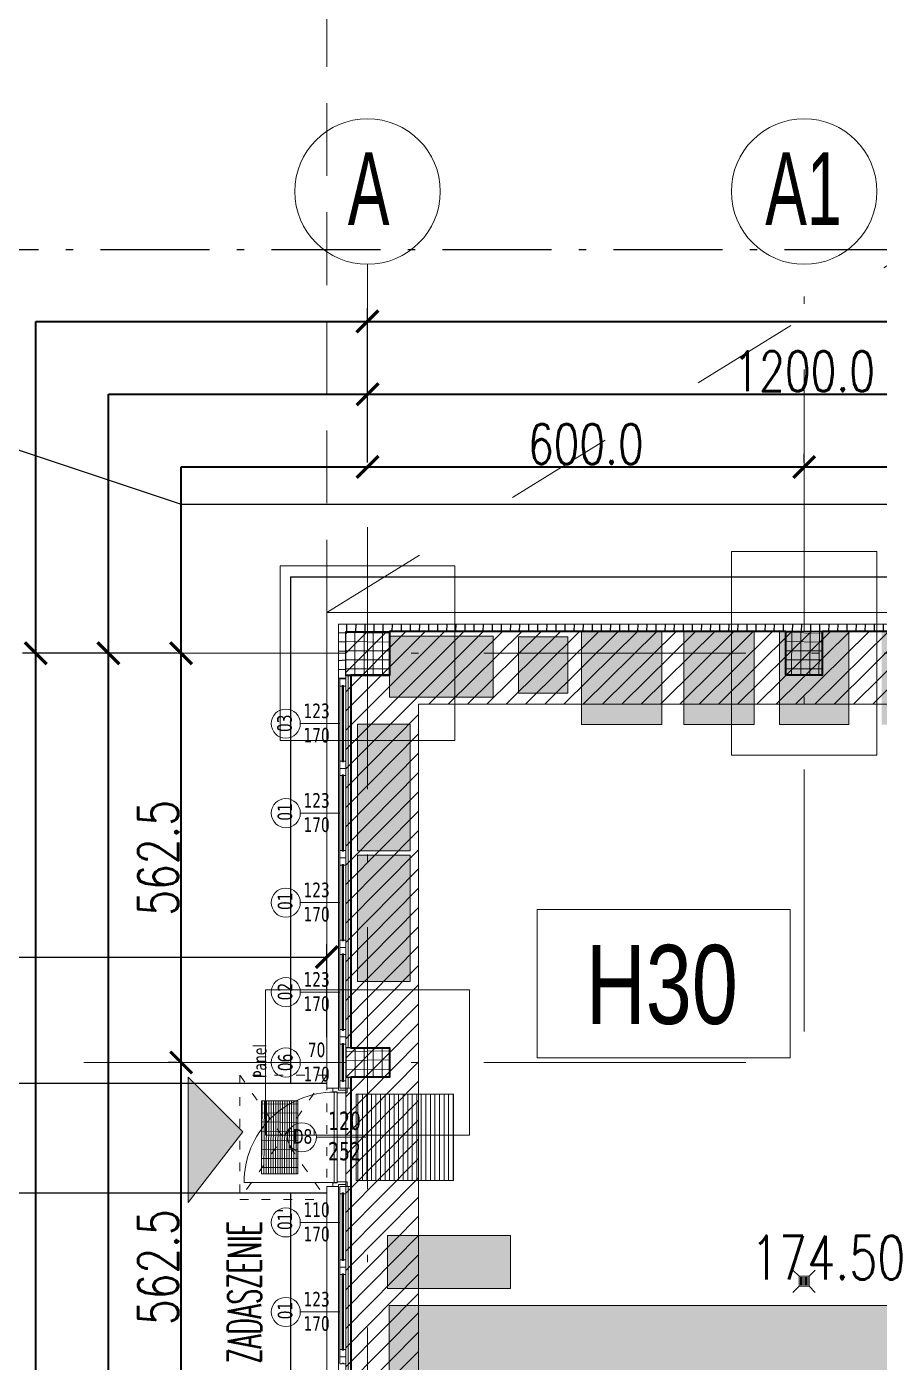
# Model space of a CAD drawing. Extents: x 6529560 to 6558080, y 5579316 to 5588131.
# Drawn here: x 6543512.6 to 6543524.32, y 5579598.48 to 5579616.83 of the extents above; entities that cross this region are included whole.
import ezdxf

# ---------------------------------------------------------------- set-up
doc = ezdxf.new("R2010")
doc.units = 0
doc.header["$MEASUREMENT"] = 0
doc.header["$PDSIZE"] = -5
for name, pattern in [('0.5_0.5', [1, 0.5, -0.5]), ('1.0_0.5', [1.5, 1, -0.5]), ('ACAD_ISO03W100', [30, 12, -18]), ('ACAD_ISO10W100', [18, 12, -3, 0, -3]), ('DCD Osie', [9, 6, -1.5, 0, -1.5]), ('GR_SOLID', [0])]:
    doc.linetypes.add(name, pattern=pattern)
doc.layers.get('0').update_dxf_attribs({"color": 2, "linetype": 'CONTINUOUS', "lineweight": 5})
doc.layers.get('Defpoints').update_dxf_attribs({"linetype": 'CONTINUOUS'})
for name, color, linetype, lineweight in [('arch_droga', 1, 'CONTINUOUS', 25), ('arch_drzwi i okna', 4, 'CONTINUOUS', 15), ('arch_drzwi i okna_znaczniki', 130, 'CONTINUOUS', 9), ('arch_fundamenty na rzucie', 3, 'CONTINUOUS', 15), ('arch_linie widokowe', 4, 'CONTINUOUS', 13), ('arch_opisy', 20, 'CONTINUOUS', 13), ('arch_osie', 181, 'CONTINUOUS', 5), ('arch_powierzchnia', 6, 'CONTINUOUS', 35), ('arch_sciany dzialowe cienkie na hali', 52, 'CONTINUOUS', 15), ('arch_sciany zewnetrzne wypelnienie', 94, 'CONTINUOUS', 25), ('arch_sciany zewnętrzne', 94, 'CONTINUOUS', 18), ('arch_slupy wypelnienie', 9, 'CONTINUOUS', 13), ('arch_słupy', 8, 'CONTINUOUS', 25), ('arch_urządzenia sanitarne', 4, 'GR_SOLID', 13), ('arch_wymiary', 2, 'CONTINUOUS', 13), ('arch_wzmocnienie plyty betonowej', 6, 'CONTINUOUS', 15), ('arch_zadaszenie', 76, 'CONTINUOUS', 15), ('AUSSENMASSE_N3', 7, 'GR_SOLID', 18)]:
    doc.layers.add(name, color=color, linetype=linetype, lineweight=lineweight)
doc.layers.add('arch_osie opisy', color=1, linetype='CONTINUOUS')
doc.layers.add('R_wymiary', color=7, linetype='CONTINUOUS')
doc.styles.add('GR_STANDARD', font='simplex.shx')
doc.styles.get("Standard").update_dxf_attribs({"font": 'arial.ttf', "width": 0.75})
doc.styles.add('styl1', font='romans.shx', dxfattribs={"width": 0.75})
doc.styles.add('TABELKA', font='tahoma.ttf', dxfattribs={"width": 0.8})
doc.dimstyles.new('wymiary hala', dxfattribs={"dimtxt": 0.55, "dimasz": 0.3, "dimexe": 0.18, "dimexo": 0.0625, "dimgap": 0.04, "dimtad": 1, "dimtoh": 1, "dimdec": 1, "dimlfac": 100, "dimzin": 0, "dimdsep": 46, "dimtxsty": 'styl1', "dimblk": 'ARCHTICK', "dimcen": 0.09, "dimadec": 0, "dimazin": 0, "dimtfac": 1, "dimtdec": 1, "dimtofl": 0, "dimtmove": 0, "dimatfit": 3, "dimldrblk": 'ARCHTICK', "dimfxl": 1, "dimtolj": 1, "dimtzin": 0, "dimarcsym": 0})
pattern_1 = [(270, (-171.38733, 0), (0.125, 0), []), (0, (-171.38733, 0), (0, 0.125), [])]

# ---------------------------------------------------------------- blocks, each defined once
blk = doc.blocks.new('ZT_z_opisami')
at = {"layer": 'arch_droga', "color": 7}
for q in [(6540826.034, 5579536.322, 21.185), (6540859.034, 5579532.822)]:
    blk.add_line((6540836.534, 5579532.822), q, dxfattribs=at)
at = {"layer": 'arch_droga', "color": 7, "linetype": 'DCD Osie', "ltscale": 0.25}
blk.add_line((6540826.034, 5579536.322, 21.185), (6540869.534, 5579536.322, 21.185), dxfattribs=at)
at = {"layer": 'arch_droga', "color": 7, "linetype": 'Continuous'}
for p, q in [((6540838.045, 5579531.822), (6540869.23, 5579531.822)), ((6540838.045, 5579531.822), (6540838.045, 5579524.859)), ((6540838.545, 5579524.859, 0), (6540825.945, 5579524.859, 0)), ((6540823.445, 5579523.359, 0), (6540838.545, 5579523.359, 0)), ((6540838.045, 5579523.359), (6540838.045, 5579508.884))]:
    blk.add_line(p, q, dxfattribs=at)
at = {"layer": 'R_wymiary', "color": 7}
for p, q in [((6540838.805, 5579531.062, 0), (6540839.405, 5579531.062, 0)), ((6540838.805, 5579530.462, 0), (6540838.805, 5579531.062, 0)), ((6540838.805, 5579531.062, 0), (6540839.405, 5579531.062, 0)), ((6540838.805, 5579530.462, 0), (6540838.805, 5579531.062, 0)), ((6540839.405, 5579531.062, 0), (6540839.405, 5579530.462, 0)), ((6540839.405, 5579531.062, 0), (6540839.405, 5579530.462, 0)), ((6540839.405, 5579530.462, 0), (6540838.805, 5579530.462, 0)), ((6540839.405, 5579530.462, 0), (6540838.805, 5579530.462, 0))]:
    blk.add_line(p, q, dxfattribs=at)
blk = doc.blocks.new('_ArchTick')
at = {"color": 0, "linetype": 'ByBlock', "const_width": 0.15}
blk.add_lwpolyline([(-0.5, -0.5), (0.5, 0.5)], dxfattribs=at)
blk = doc.blocks.new('*D41')
at = {"layer": 'arch_wymiary', "color": 0, "lineweight": -2, "transparency": 16777216}
for p, q in [((6543514.66, 5579608.22), (6543512.542, 5579608.22)), ((6543512.722, 5579608.22), (6543512.722, 5579506.97)), ((6543514.66, 5579506.97), (6543512.542, 5579506.97))]:
    blk.add_line(p, q, dxfattribs=at)
at = {"layer": 'Defpoints', "color": 0, "transparency": 16777216}
for p in [(6543514.722, 5579608.22), (6543512.722, 5579506.97), (6543514.722, 5579506.97)]:
    blk.add_point(p, dxfattribs=at)
at = {"layer": 'arch_wymiary', "color": 0, "lineweight": -2, "transparency": 16777216, "xscale": 0.3, "yscale": 0.3, "zscale": 0.3}
for p, rotation in [((6543512.722, 5579608.22), 90), ((6543512.722, 5579506.97), 270)]:
    blk.add_blockref('_ArchTick', p, dxfattribs=dict(at, rotation=rotation))
at = {"layer": 'arch_wymiary', "color": 0, "transparency": 16777216, "insert": (6543512.407, 5579557.595), "char_height": 0.55, "attachment_point": 5, "rotation": 90, "style": 'styl1'}
blk.add_mtext('\\A1;10125.0', dxfattribs=at)
blk = doc.blocks.new('*D42')
at = {"layer": 'arch_wymiary', "color": 0, "lineweight": -2, "transparency": 16777216}
for p, q in [((6543514.597, 5579608.22), (6543513.542, 5579608.22)), ((6543513.722, 5579608.22), (6543513.722, 5579585.72)), ((6543514.597, 5579585.72), (6543513.542, 5579585.72))]:
    blk.add_line(p, q, dxfattribs=at)
at = {"layer": 'Defpoints', "color": 0, "transparency": 16777216}
for p in [(6543514.66, 5579608.22), (6543513.722, 5579585.72), (6543514.66, 5579585.72)]:
    blk.add_point(p, dxfattribs=at)
at = {"layer": 'arch_wymiary', "color": 0, "lineweight": -2, "transparency": 16777216, "xscale": 0.3, "yscale": 0.3, "zscale": 0.3}
for p, rotation in [((6543513.722, 5579608.22), 90), ((6543513.722, 5579585.72), 270)]:
    blk.add_blockref('_ArchTick', p, dxfattribs=dict(at, rotation=rotation))
at = {"layer": 'arch_wymiary', "color": 0, "transparency": 16777216, "insert": (6543513.407, 5579596.97), "char_height": 0.55, "attachment_point": 5, "rotation": 90, "style": 'styl1'}
blk.add_mtext('\\A1;2250.0', dxfattribs=at)
blk = doc.blocks.new('*D47')
at = {"layer": 'arch_wymiary', "color": 0, "lineweight": -2, "transparency": 16777216}
for p, q in [((6543514.66, 5579608.22), (6543514.542, 5579608.22)), ((6543514.722, 5579608.22), (6543514.722, 5579602.595)), ((6543514.66, 5579602.595), (6543514.542, 5579602.595))]:
    blk.add_line(p, q, dxfattribs=at)
at = {"layer": 'Defpoints', "color": 0, "transparency": 16777216}
for p in [(6543514.722, 5579608.22), (6543514.722, 5579602.595), (6543514.722, 5579602.595)]:
    blk.add_point(p, dxfattribs=at)
at = {"layer": 'arch_wymiary', "color": 0, "lineweight": -2, "transparency": 16777216, "xscale": 0.3, "yscale": 0.3, "zscale": 0.3}
for p, rotation in [((6543514.722, 5579608.22), 90), ((6543514.722, 5579602.595), 270)]:
    blk.add_blockref('_ArchTick', p, dxfattribs=dict(at, rotation=rotation))
at = {"layer": 'arch_wymiary', "color": 0, "transparency": 16777216, "insert": (6543514.407, 5579605.408), "char_height": 0.55, "attachment_point": 5, "rotation": 90, "style": 'styl1'}
blk.add_mtext('\\A1;562.5', dxfattribs=at)
blk = doc.blocks.new('*D48')
at = {"layer": 'arch_wymiary', "color": 0, "lineweight": -2, "transparency": 16777216}
for p, q in [((6543514.66, 5579602.595), (6543514.542, 5579602.595)), ((6543514.722, 5579602.595), (6543514.722, 5579596.97)), ((6543514.66, 5579596.97), (6543514.542, 5579596.97))]:
    blk.add_line(p, q, dxfattribs=at)
at = {"layer": 'Defpoints', "color": 0, "transparency": 16777216}
for p in [(6543514.722, 5579602.595), (6543514.722, 5579596.97), (6543514.722, 5579596.97)]:
    blk.add_point(p, dxfattribs=at)
at = {"layer": 'arch_wymiary', "color": 0, "lineweight": -2, "transparency": 16777216, "xscale": 0.3, "yscale": 0.3, "zscale": 0.3}
for p, rotation in [((6543514.722, 5579602.595), 90), ((6543514.722, 5579596.97), 270)]:
    blk.add_blockref('_ArchTick', p, dxfattribs=dict(at, rotation=rotation))
at = {"layer": 'arch_wymiary', "color": 0, "transparency": 16777216, "insert": (6543514.407, 5579599.783), "char_height": 0.55, "attachment_point": 5, "rotation": 90, "style": 'styl1'}
blk.add_mtext('\\A1;562.5', dxfattribs=at)
blk = doc.blocks.new('*D65')
at = {"layer": 'arch_wymiary', "color": 0, "lineweight": -2, "transparency": 16777216}
for p, q in [((6543517.282, 5579610.843), (6543517.282, 5579612.96)), ((6543625.282, 5579610.843), (6543625.282, 5579612.96)), ((6543517.282, 5579612.78), (6543625.282, 5579612.78))]:
    blk.add_line(p, q, dxfattribs=at)
at = {"layer": 'Defpoints', "color": 0, "transparency": 16777216}
for p in [(6543625.282, 5579612.78), (6543517.282, 5579610.78), (6543625.282, 5579610.78)]:
    blk.add_point(p, dxfattribs=at)
at = {"layer": 'arch_wymiary', "color": 0, "lineweight": -2, "transparency": 16777216, "xscale": 0.3, "yscale": 0.3, "zscale": 0.3, "rotation": 180}
blk.add_blockref('_ArchTick', (6543517.282, 5579612.78), dxfattribs=at)
at = {"layer": 'arch_wymiary', "color": 0, "lineweight": -2, "transparency": 16777216, "xscale": 0.3, "yscale": 0.3, "zscale": 0.3}
blk.add_blockref('_ArchTick', (6543625.282, 5579612.78), dxfattribs=at)
at = {"layer": 'arch_wymiary', "color": 0, "transparency": 16777216, "insert": (6543571.282, 5579613.095), "char_height": 0.55, "attachment_point": 5, "style": 'styl1'}
blk.add_mtext('\\A1;10800.0', dxfattribs=at)
blk = doc.blocks.new('*D74')
at = {"layer": 'arch_wymiary', "color": 0, "lineweight": -2, "transparency": 16777216}
for p, q in [((6543517.282, 5579610.843), (6543517.282, 5579611.96)), ((6543529.282, 5579610.843), (6543529.282, 5579611.96)), ((6543529.282, 5579611.78), (6543517.282, 5579611.78))]:
    blk.add_line(p, q, dxfattribs=at)
at = {"layer": 'Defpoints', "color": 0, "transparency": 16777216}
for p in [(6543517.282, 5579611.78), (6543517.282, 5579610.78), (6543529.282, 5579610.78)]:
    blk.add_point(p, dxfattribs=at)
at = {"layer": 'arch_wymiary', "color": 0, "lineweight": -2, "transparency": 16777216, "xscale": 0.3, "yscale": 0.3, "zscale": 0.3, "rotation": 180}
blk.add_blockref('_ArchTick', (6543517.282, 5579611.78), dxfattribs=at)
at = {"layer": 'arch_wymiary', "color": 0, "lineweight": -2, "transparency": 16777216, "xscale": 0.3, "yscale": 0.3, "zscale": 0.3}
blk.add_blockref('_ArchTick', (6543529.282, 5579611.78), dxfattribs=at)
at = {"layer": 'arch_wymiary', "color": 0, "transparency": 16777216, "insert": (6543523.282, 5579612.095), "char_height": 0.55, "attachment_point": 5, "style": 'styl1'}
blk.add_mtext('\\A1;1200.0', dxfattribs=at)
blk = doc.blocks.new('*D75')
at = {"layer": 'arch_wymiary', "color": 0, "lineweight": -2, "transparency": 16777216}
for p, q in [((6543517.282, 5579610.843), (6543517.282, 5579610.96)), ((6543517.282, 5579610.78), (6543523.282, 5579610.78)), ((6543523.282, 5579610.843), (6543523.282, 5579610.96))]:
    blk.add_line(p, q, dxfattribs=at)
at = {"layer": 'Defpoints', "color": 0, "transparency": 16777216}
for p in [(6543517.282, 5579610.78), (6543523.282, 5579610.78), (6543523.282, 5579610.78)]:
    blk.add_point(p, dxfattribs=at)
at = {"layer": 'arch_wymiary', "color": 0, "lineweight": -2, "transparency": 16777216, "xscale": 0.3, "yscale": 0.3, "zscale": 0.3, "rotation": 180}
blk.add_blockref('_ArchTick', (6543517.282, 5579610.78), dxfattribs=at)
at = {"layer": 'arch_wymiary', "color": 0, "lineweight": -2, "transparency": 16777216, "xscale": 0.3, "yscale": 0.3, "zscale": 0.3}
blk.add_blockref('_ArchTick', (6543523.282, 5579610.78), dxfattribs=at)
at = {"layer": 'arch_wymiary', "color": 0, "transparency": 16777216, "insert": (6543520.282, 5579611.095), "char_height": 0.55, "attachment_point": 5, "style": 'styl1'}
blk.add_mtext('\\A1;600.0', dxfattribs=at)
blk = doc.blocks.new('*D76')
at = {"layer": 'arch_wymiary', "color": 0, "lineweight": -2, "transparency": 16777216}
for p, q in [((6543523.282, 5579610.843), (6543523.282, 5579610.96)), ((6543523.282, 5579610.78), (6543529.282, 5579610.78)), ((6543529.282, 5579610.727), (6543529.282, 5579610.6))]:
    blk.add_line(p, q, dxfattribs=at)
at = {"layer": 'Defpoints', "color": 0, "transparency": 16777216}
for p in [(6543523.282, 5579610.78), (6543529.282, 5579610.79), (6543529.282, 5579610.78)]:
    blk.add_point(p, dxfattribs=at)
at = {"layer": 'arch_wymiary', "color": 0, "lineweight": -2, "transparency": 16777216, "xscale": 0.3, "yscale": 0.3, "zscale": 0.3, "rotation": 180}
blk.add_blockref('_ArchTick', (6543523.282, 5579610.78), dxfattribs=at)
at = {"layer": 'arch_wymiary', "color": 0, "lineweight": -2, "transparency": 16777216, "xscale": 0.3, "yscale": 0.3, "zscale": 0.3}
blk.add_blockref('_ArchTick', (6543529.282, 5579610.78), dxfattribs=at)
at = {"layer": 'arch_wymiary', "color": 0, "transparency": 16777216, "insert": (6543526.282, 5579611.095), "char_height": 0.55, "attachment_point": 5, "style": 'styl1'}
blk.add_mtext('\\A1;600.0', dxfattribs=at)
blk = doc.blocks.new('*D249')
at = {"layer": 'arch_wymiary', "color": 0, "lineweight": -2, "transparency": 16777216}
for p, q in [((6543501.622, 5579602.943), (6543501.622, 5579604.223)), ((6543516.722, 5579602.943), (6543516.722, 5579604.223)), ((6543501.622, 5579604.043), (6543516.722, 5579604.043))]:
    blk.add_line(p, q, dxfattribs=at)
at = {"layer": 'Defpoints', "color": 0, "transparency": 16777216}
for p in [(6543516.722, 5579604.043), (6543501.622, 5579602.88), (6543516.722, 5579602.88)]:
    blk.add_point(p, dxfattribs=at)
at = {"layer": 'arch_wymiary', "color": 0, "lineweight": -2, "transparency": 16777216, "xscale": 0.3, "yscale": 0.3, "zscale": 0.3, "rotation": 180}
blk.add_blockref('_ArchTick', (6543501.622, 5579604.043), dxfattribs=at)
at = {"layer": 'arch_wymiary', "color": 0, "lineweight": -2, "transparency": 16777216, "xscale": 0.3, "yscale": 0.3, "zscale": 0.3}
blk.add_blockref('_ArchTick', (6543516.722, 5579604.043), dxfattribs=at)
at = {"layer": 'arch_wymiary', "color": 0, "transparency": 16777216, "insert": (6543509.172, 5579604.358), "char_height": 0.55, "attachment_point": 5, "style": 'styl1'}
blk.add_mtext('\\A1;1510.0', dxfattribs=at)
blk = doc.blocks.new('A$C386C7B5C')
at = {"layer": 'arch_urządzenia sanitarne'}
for p, q in [((0.083, 0.223), (0, 0.306)), ((0.099, 0.205), (0.207, 0.205)), ((0.099, 0.187), (0.207, 0.187)), ((0.223, 0.223), (0.306, 0.306)), ((0.083, 0.083), (0, 0)), ((0.099, 0.17), (0.207, 0.17)), ((0.099, 0.153), (0.207, 0.153)), ((0.099, 0.136), (0.207, 0.136)), ((0.099, 0.119), (0.207, 0.119)), ((0.099, 0.101), (0.207, 0.101)), ((0.223, 0.083), (0.306, 0))]:
    blk.add_line(p, q, dxfattribs=at)
blk.add_lwpolyline([(0.083, 0.223), (0.223, 0.223), (0.223, 0.083), (0.083, 0.083), (0.083, 0.223)], dxfattribs=at)

msp = doc.modelspace()

# ---------------------------------------------------------------- hatches: boundary and pattern name
h = msp.add_hatch()
h.set_pattern_fill('ANSI31', color=256, scale=0.5, angle=405)
h.set_pattern_definition([(90, (-259.03895, -4.69998), (-0.0625, 0), [])])
h.paths.add_polyline_path([(6543517.1257, 5579602.1627), (6543517.1257, 5579600.9727), (6543518.4657, 5579600.9727), (6543518.4657, 5579602.1627)])
h = msp.add_hatch()
h.set_pattern_fill('GRATE', color=256, angle=270)
h.set_pattern_definition([(270, (963912.674598, 12123378.402362), (0.03125, 0), []), (360, (963912.6746, 12123378.40236), (0, 0.125), [])])
h.paths.add_polyline_path([(6543516.3257, 5579602.0677), (6543515.8257, 5579602.0677), (6543515.8257, 5579601.0677), (6543516.3257, 5579601.0677)])
at = {"layer": 'arch_linie widokowe'}
h = msp.add_hatch(dxfattribs=at)
h.set_pattern_fill('DOTS', color=256, scale=3)
h.paths.add_polyline_path([(6543517.5799, 5579599.2575), (6543517.5799, 5579594.2575), (6543526.5799, 5579594.2575), (6543526.5799, 5579599.2575)])
h.paths.add_polyline_path([(6543517.558, 5579599.4895), (6543519.2484, 5579599.4895), (6543519.2484, 5579600.2175), (6543517.558, 5579600.2175)])
h.paths.add_polyline_path([(6543528.6928, 5579594.3082), (6543529.1563, 5579594.3082), (6543529.1563, 5579596.2899), (6543528.6928, 5579596.2899)])
h.paths.add_polyline_path([(6543528.6928, 5579596.3627), (6543529.1563, 5579596.3627), (6543529.1563, 5579598.3444), (6543528.6928, 5579598.3444)])
h.paths.add_polyline_path([(6543525.9382, 5579603.5385), (6543529.3872, 5579603.5385), (6543529.3872, 5579608.5202), (6543525.9382, 5579608.5202)])
h.paths.add_polyline_path([(6543524.8585, 5579603.94), (6543525.7846, 5579603.94), (6543525.7846, 5579604.6302), (6543524.8585, 5579604.6302)])
h.paths.add_polyline_path([(6543525.0118, 5579604.7178), (6543525.7846, 5579604.7178), (6543525.7846, 5579605.3093), (6543525.0118, 5579605.3093)])
h.paths.add_polyline_path([(6543525.3158, 5579608.5202), (6543524.3476, 5579608.5202), (6543524.3476, 5579607.239), (6543525.3158, 5579607.239)])
h.paths.add_polyline_path([(6543522.9457, 5579608.5202), (6543523.8984, 5579608.5202), (6543523.8984, 5579607.239), (6543522.9457, 5579607.239)])
h.paths.add_polyline_path([(6543521.631, 5579608.5202), (6543522.5933, 5579608.5202), (6543522.5933, 5579607.239), (6543521.631, 5579607.239)])
h.paths.add_polyline_path([(6543520.2206, 5579607.239), (6543521.3251, 5579607.239), (6543521.3251, 5579608.5202), (6543520.2206, 5579608.5202)])
h.paths.add_polyline_path([(6543519.3549, 5579608.4446), (6543520.0365, 5579608.4446), (6543520.0365, 5579607.6696), (6543519.3549, 5579607.6696)])
h.paths.add_polyline_path([(6543517.5823, 5579607.6146), (6543519.0103, 5579607.6146), (6543519.0103, 5579608.453), (6543517.5823, 5579608.453)])
h.paths.add_polyline_path([(6543517.1428, 5579605.5052), (6543517.8663, 5579605.5052), (6543517.8663, 5579607.2444), (6543517.1428, 5579607.2444)])
h.paths.add_polyline_path([(6543517.1428, 5579603.7067), (6543517.8663, 5579603.7067), (6543517.8663, 5579605.4459), (6543517.1428, 5579605.4459)])
at = {"layer": 'arch_sciany zewnetrzne wypelnienie'}
h = msp.add_hatch(dxfattribs=at)
h.set_pattern_fill('ANSI37', color=256, angle=45)
h.set_pattern_definition([(90, (0, 0), (-0.125, 0), []), (180, (0, 0), (0, -0.125), [])])
h.paths.add_polyline_path([(6543516.8822, 5579607.8774), (6543516.9822, 5579607.8774), (6543516.9822, 5579608.5202), (6543547.5572, 5579608.5202), (6543547.5572, 5579608.6202), (6543516.8822, 5579608.6202)])
h.paths.add_polyline_path([(6543625.5822, 5579601.2597), (6543625.6822, 5579601.2597), (6543625.6822, 5579608.6202), (6543548.5572, 5579608.6202), (6543548.5572, 5579608.5202), (6543625.5822, 5579608.5202)])
h.paths.add_polyline_path([(6543625.5822, 5579595.6347), (6543625.6823, 5579595.6363), (6543625.6823, 5579598.3013), (6543625.5822, 5579598.2997)])
h.paths.add_polyline_path([(6543625.5822, 5579590.9699), (6543625.6822, 5579590.9699), (6543625.6822, 5579592.6747), (6543625.5822, 5579592.6747)])
h.paths.add_polyline_path([(6543625.5822, 5579587.0627), (6543625.6822, 5579587.0627), (6543625.6822, 5579587.5099), (6543625.5822, 5579587.5099)])
h.paths.add_polyline_path([(6543625.5823, 5579579.8277), (6543625.6822, 5579579.8277), (6543625.6822, 5579586.0627), (6543625.5823, 5579586.0627)])
h.paths.add_polyline_path([(6543625.5822, 5579578.3055), (6543625.6822, 5579578.3055), (6543625.6822, 5579578.8277), (6543625.5822, 5579578.8277)])
h.paths.add_polyline_path([(6543625.5822, 5579573.3034), (6543625.6822, 5579573.3034), (6543625.6822, 5579574.8455), (6543625.5822, 5579574.8455)])
h.paths.add_polyline_path([(6543625.6822, 5579571.6577), (6543625.5822, 5579571.6577), (6543625.5822, 5579572.3109), (6543625.6822, 5579572.3109)])
h.paths.add_polyline_path([(6543625.5822, 5579539.3847), (6543625.6822, 5579539.3847), (6543625.6822, 5579563.5727), (6543625.5822, 5579563.5727)])
h.paths.add_polyline_path([(6543625.5822, 5579533.7597), (6543625.6822, 5579533.7597), (6543625.6822, 5579536.4247), (6543625.5822, 5579536.4247)])
h.paths.add_polyline_path([(6543625.5822, 5579517.8797), (6543625.6822, 5579517.8797), (6543625.6822, 5579530.7997), (6543625.5822, 5579530.7997)])
h.paths.add_polyline_path([(6543516.9822, 5579517.8797), (6543516.9822, 5579524.0702), (6543516.8822, 5579524.0702), (6543516.8822, 5579517.8797)])
h.paths.add_polyline_path([(6543516.9822, 5579527.1827), (6543516.8822, 5579527.1827), (6543516.8822, 5579526.1327), (6543516.9822, 5579526.1327)])
h.paths.add_polyline_path([(6543516.9822, 5579536.8952), (6543516.8822, 5579536.8952), (6543516.8822, 5579529.2452), (6543516.9822, 5579529.2452)])
h.paths.add_polyline_path([(6543516.8822, 5579540.3677), (6543516.9822, 5579540.3677), (6543516.9822, 5579538.9577), (6543516.8822, 5579538.9577)])
at = {"layer": 'arch_slupy wypelnienie'}
h = msp.add_hatch(dxfattribs=at)
h.set_pattern_fill('ANSI37', color=256, angle=225)
h.set_pattern_definition(pattern_1)
h.paths.add_polyline_path([(6543517.5822, 5579607.9202), (6543516.9822, 5579607.9202), (6543516.9823, 5579608.5202), (6543517.5823, 5579608.5202)])
h = msp.add_hatch(dxfattribs=at)
h.set_pattern_fill('ANSI37', color=256, angle=225)
h.set_pattern_definition(pattern_1)
h.paths.add_polyline_path([(6543523.5323, 5579607.9202), (6543523.5322, 5579608.5202), (6543523.0322, 5579608.5201), (6543523.0323, 5579607.9201)])
h = msp.add_hatch(dxfattribs=at)
h.set_pattern_fill('ANSI37', color=256, angle=225)
h.set_pattern_definition(pattern_1)
h.paths.add_polyline_path([(6543516.9823, 5579602.3952), (6543517.5823, 5579602.3952), (6543517.5822, 5579602.7952), (6543516.9822, 5579602.7952)])
at = {"layer": 'arch_urządzenia sanitarne'}
h = msp.add_hatch(color=256, dxfattribs=at)
h.dxf.hatch_style = 1
h.paths.add_polyline_path([(6543514.8174, 5579602.3934), (6543514.8174, 5579600.6734), (6543515.5674, 5579601.6434)])
at = {"layer": 'arch_wzmocnienie plyty betonowej', "transparency": 33554597}
h = msp.add_hatch(dxfattribs=at)
h.set_pattern_fill('ANSI31', color=256, scale=1.5, style=0)
h.set_pattern_definition([(45, (225.72601, 143.37954), (-0.1325825214725, 0.1325825214725), [])])
h.paths.add_polyline_path([(6543624.5822, 5579602.4796), (6543625.5823, 5579602.4796), (6543625.5822, 5579608.5202), (6543516.9822, 5579608.5202), (6543516.9822, 5579518.1502), (6543625.5822, 5579518.1452), (6543625.5822, 5579522.446), (6543624.5822, 5579522.446), (6543624.5822, 5579519.1452), (6543517.9822, 5579519.1502), (6543517.9822, 5579607.5202), (6543624.5822, 5579607.5202)])

# ---------------------------------------------------------------- linework, layer by layer
for points in [[(6543517.1257, 5579602.1627), (6543517.1257, 5579600.9727), (6543518.4657, 5579600.9727), (6543518.4657, 5579602.1627)], [(6543516.3257, 5579602.0677), (6543515.8257, 5579602.0677), (6543515.8257, 5579601.0677), (6543516.3257, 5579601.0677)]]:
    msp.add_lwpolyline(points, close=True)
at = {"layer": 'arch_drzwi i okna'}
for p, q in [((6543516.9022, 5579606.7377), (6543516.9022, 5579607.7677)), ((6543516.9522, 5579607.7677), (6543516.9322, 5579607.7677)), ((6543516.9822, 5579606.7377), (6543516.9822, 5579607.7677)), ((6543516.9522, 5579606.7377), (6543516.9322, 5579606.7377)), ((6543516.9022, 5579605.5077), (6543516.9022, 5579606.5377)), ((6543516.9522, 5579606.5377), (6543516.9322, 5579606.5377)), ((6543516.9822, 5579605.5077), (6543516.9822, 5579606.5377)), ((6543516.9522, 5579605.5077), (6543516.9322, 5579605.5077)), ((6543516.9022, 5579604.2777), (6543516.9022, 5579605.3077)), ((6543516.9522, 5579605.3077), (6543516.9322, 5579605.3077)), ((6543516.9822, 5579604.2777), (6543516.9822, 5579605.3077)), ((6543516.9522, 5579604.2777), (6543516.9322, 5579604.2777)), ((6543516.9022, 5579603.0477), (6543516.9022, 5579604.0777)), ((6543516.9522, 5579604.0777), (6543516.9322, 5579604.0777)), ((6543516.9822, 5579603.0477), (6543516.9822, 5579604.0777)), ((6543516.9522, 5579603.0477), (6543516.9322, 5579603.0477)), ((6543516.9022, 5579602.3427), (6543516.9022, 5579602.8477)), ((6543516.9522, 5579602.8477), (6543516.9322, 5579602.8477)), ((6543516.9822, 5579602.3427), (6543516.9822, 5579602.8477)), ((6543516.9522, 5579602.3427), (6543516.9322, 5579602.3427)), ((6543516.9022, 5579599.8827), (6543516.9022, 5579600.7927)), ((6543516.9522, 5579600.7927), (6543516.9322, 5579600.7927)), ((6543516.9822, 5579599.8827), (6543516.9822, 5579600.7927)), ((6543516.9522, 5579599.8827), (6543516.9322, 5579599.8827)), ((6543516.9022, 5579598.6527), (6543516.9022, 5579599.6827)), ((6543516.9522, 5579599.6827), (6543516.9322, 5579599.6827)), ((6543516.9822, 5579598.6527), (6543516.9822, 5579599.6827)), ((6543516.9522, 5579598.6527), (6543516.9322, 5579598.6527))]:
    msp.add_line(p, q, dxfattribs=at)
for points in [[(6543516.9822, 5579607.7677), (6543516.9522, 5579607.7677), (6543516.9522, 5579607.7777), (6543516.9322, 5579607.7777), (6543516.9322, 5579607.7677), (6543516.9022, 5579607.7677), (6543516.9022, 5579607.8677), (6543516.9822, 5579607.8677), (6543516.9822, 5579607.7677)], [(6543516.9022, 5579606.7377), (6543516.9322, 5579606.7377), (6543516.9322, 5579606.7277), (6543516.9522, 5579606.7277), (6543516.9522, 5579606.7377), (6543516.9822, 5579606.7377), (6543516.9822, 5579606.6377), (6543516.9022, 5579606.6377), (6543516.9022, 5579606.7377)], [(6543516.9822, 5579606.5377), (6543516.9522, 5579606.5377), (6543516.9522, 5579606.5477), (6543516.9322, 5579606.5477), (6543516.9322, 5579606.5377), (6543516.9022, 5579606.5377), (6543516.9022, 5579606.6377), (6543516.9822, 5579606.6377), (6543516.9822, 5579606.5377)], [(6543516.9022, 5579605.5077), (6543516.9322, 5579605.5077), (6543516.9322, 5579605.4977), (6543516.9522, 5579605.4977), (6543516.9522, 5579605.5077), (6543516.9822, 5579605.5077), (6543516.9822, 5579605.4077), (6543516.9022, 5579605.4077), (6543516.9022, 5579605.5077)], [(6543516.9822, 5579605.3077), (6543516.9522, 5579605.3077), (6543516.9522, 5579605.3177), (6543516.9322, 5579605.3177), (6543516.9322, 5579605.3077), (6543516.9022, 5579605.3077), (6543516.9022, 5579605.4077), (6543516.9822, 5579605.4077), (6543516.9822, 5579605.3077)], [(6543516.9022, 5579604.2777), (6543516.9322, 5579604.2777), (6543516.9322, 5579604.2677), (6543516.9522, 5579604.2677), (6543516.9522, 5579604.2777), (6543516.9822, 5579604.2777), (6543516.9822, 5579604.1777), (6543516.9022, 5579604.1777), (6543516.9022, 5579604.2777)], [(6543516.9822, 5579604.0777), (6543516.9522, 5579604.0777), (6543516.9522, 5579604.0877), (6543516.9322, 5579604.0877), (6543516.9322, 5579604.0777), (6543516.9022, 5579604.0777), (6543516.9022, 5579604.1777), (6543516.9822, 5579604.1777), (6543516.9822, 5579604.0777)], [(6543516.9022, 5579603.0477), (6543516.9322, 5579603.0477), (6543516.9322, 5579603.0377), (6543516.9522, 5579603.0377), (6543516.9522, 5579603.0477), (6543516.9822, 5579603.0477), (6543516.9822, 5579602.9477), (6543516.9022, 5579602.9477), (6543516.9022, 5579603.0477)], [(6543516.9822, 5579602.8477), (6543516.9522, 5579602.8477), (6543516.9522, 5579602.8577), (6543516.9322, 5579602.8577), (6543516.9322, 5579602.8477), (6543516.9022, 5579602.8477), (6543516.9022, 5579602.9477), (6543516.9822, 5579602.9477), (6543516.9822, 5579602.8477)], [(6543516.9022, 5579602.3427), (6543516.9322, 5579602.3427), (6543516.9322, 5579602.3327), (6543516.9522, 5579602.3327), (6543516.9522, 5579602.3427), (6543516.9822, 5579602.3427), (6543516.9822, 5579602.2427), (6543516.9022, 5579602.2427), (6543516.9022, 5579602.3427)], [(6543515.5857, 5579600.9477), (6543516.8257, 5579600.9477)], [(6543516.8222, 5579600.8927), (6543516.8042, 5579600.8927), (6543516.8042, 5579600.9427), (6543516.8667, 5579600.9427), (6543516.8667, 5579600.9577), (6543517.0022, 5579600.9577), (6543517.0022, 5579600.8927), (6543516.9822, 5579600.8927)], [(6543516.9822, 5579600.7927), (6543516.9522, 5579600.7927), (6543516.9522, 5579600.8027), (6543516.9322, 5579600.8027), (6543516.9322, 5579600.7927), (6543516.9022, 5579600.7927), (6543516.9022, 5579600.8927), (6543516.9822, 5579600.8927), (6543516.9822, 5579600.7927)], [(6543516.9022, 5579599.8827), (6543516.9322, 5579599.8827), (6543516.9322, 5579599.8727), (6543516.9522, 5579599.8727), (6543516.9522, 5579599.8827), (6543516.9822, 5579599.8827), (6543516.9822, 5579599.7827), (6543516.9022, 5579599.7827), (6543516.9022, 5579599.8827)], [(6543516.9822, 5579599.6827), (6543516.9522, 5579599.6827), (6543516.9522, 5579599.6927), (6543516.9322, 5579599.6927), (6543516.9322, 5579599.6827), (6543516.9022, 5579599.6827), (6543516.9022, 5579599.7827), (6543516.9822, 5579599.7827), (6543516.9822, 5579599.6827)], [(6543516.9022, 5579598.6527), (6543516.9322, 5579598.6527), (6543516.9322, 5579598.6427), (6543516.9522, 5579598.6427), (6543516.9522, 5579598.6527), (6543516.9822, 5579598.6527), (6543516.9822, 5579598.5527), (6543516.9022, 5579598.5527), (6543516.9022, 5579598.6527)], [(6543516.9822, 5579598.4527), (6543516.9522, 5579598.4527), (6543516.9522, 5579598.4627), (6543516.9322, 5579598.4627), (6543516.9322, 5579598.4527), (6543516.9022, 5579598.4527), (6543516.9022, 5579598.5527), (6543516.9822, 5579598.5527), (6543516.9822, 5579598.4527)]]:
    msp.add_lwpolyline(points, dxfattribs=at)
for points in [[(6543516.9322, 5579607.7777), (6543516.9322, 5579606.7277), (6543516.9522, 5579606.7277), (6543516.9522, 5579607.7777)], [(6543516.9372, 5579607.7677), (6543516.9372, 5579606.7377), (6543516.9472, 5579606.7377), (6543516.9472, 5579607.7677)], [(6543516.9322, 5579606.5477), (6543516.9322, 5579605.4977), (6543516.9522, 5579605.4977), (6543516.9522, 5579606.5477)], [(6543516.9372, 5579606.5377), (6543516.9372, 5579605.5077), (6543516.9472, 5579605.5077), (6543516.9472, 5579606.5377)], [(6543516.9322, 5579605.3177), (6543516.9322, 5579604.2677), (6543516.9522, 5579604.2677), (6543516.9522, 5579605.3177)], [(6543516.9372, 5579605.3077), (6543516.9372, 5579604.2777), (6543516.9472, 5579604.2777), (6543516.9472, 5579605.3077)], [(6543516.9322, 5579604.0877), (6543516.9322, 5579603.0377), (6543516.9522, 5579603.0377), (6543516.9522, 5579604.0877)], [(6543516.9372, 5579604.0777), (6543516.9372, 5579603.0477), (6543516.9472, 5579603.0477), (6543516.9472, 5579604.0777)], [(6543516.9322, 5579602.8577), (6543516.9322, 5579602.3327), (6543516.9522, 5579602.3327), (6543516.9522, 5579602.8577)], [(6543516.9372, 5579602.8477), (6543516.9372, 5579602.3427), (6543516.9472, 5579602.3427), (6543516.9472, 5579602.8477)], [(6543516.8657, 5579602.1877), (6543516.8257, 5579602.1877), (6543516.8257, 5579600.9477), (6543516.8657, 5579600.9477)], [(6543516.9322, 5579600.8027), (6543516.9322, 5579599.8727), (6543516.9522, 5579599.8727), (6543516.9522, 5579600.8027)], [(6543516.9372, 5579600.7927), (6543516.9372, 5579599.8827), (6543516.9472, 5579599.8827), (6543516.9472, 5579600.7927)], [(6543516.9322, 5579599.6927), (6543516.9322, 5579598.6427), (6543516.9522, 5579598.6427), (6543516.9522, 5579599.6927)], [(6543516.9372, 5579599.6827), (6543516.9372, 5579598.6527), (6543516.9472, 5579598.6527), (6543516.9472, 5579599.6827)]]:
    msp.add_lwpolyline(points, close=True, dxfattribs=at)
at = {"layer": 'arch_drzwi i okna', "extrusion": (0, 0, -1)}
msp.add_lwpolyline([(-6543516.8222, 5579602.2427), (-6543516.8042, 5579602.2427), (-6543516.8042, 5579602.1927), (-6543516.8667, 5579602.1927), (-6543516.8667, 5579602.1777), (-6543517.0022, 5579602.1777), (-6543517.0022, 5579602.2427), (-6543516.9822, 5579602.2427)], dxfattribs=at)
at = {"layer": 'arch_drzwi i okna'}
msp.add_arc((6543516.8257, 5579600.9477, 6.5405), 1.24, 89.99199, 180, dxfattribs=at)
at = {"layer": 'arch_drzwi i okna_znaczniki'}
for p, q in [((6543516.9022, 5579607.2527), (6543516.3585, 5579607.2527)), ((6543516.9022, 5579606.0227), (6543516.3585, 5579606.0227)), ((6543516.9022, 5579604.7927), (6543516.3585, 5579604.7927)), ((6543516.9022, 5579603.5627), (6543516.3585, 5579603.5627)), ((6543516.9022, 5579602.5952), (6543516.3585, 5579602.5952)), ((6543516.5803, 5579601.5677), (6543517.259, 5579601.5677)), ((6543516.9022, 5579600.3977), (6543516.3585, 5579600.3977)), ((6543516.9022, 5579599.1677), (6543516.3585, 5579599.1677))]:
    msp.add_line(p, q, dxfattribs=at)
for centre in [(6543516.1585, 5579607.2527, 6.5405), (6543516.1585, 5579606.0227, 6.5405), (6543516.1585, 5579604.7927, 6.5405), (6543516.1585, 5579603.5627, 6.5405), (6543516.1585, 5579602.5952, 13.9164), (6543516.3803, 5579601.5677, 13.8796), (6543516.1585, 5579600.3977, 6.5405), (6543516.1585, 5579599.1677, 6.5405)]:
    msp.add_circle(centre, 0.2, dxfattribs=at)
at = {"layer": 'arch_fundamenty na rzucie', "extrusion": (-4.94824e-09, -8.03156e-10, 1)}
msp.add_lwpolyline([(6543524.2821, 5579609.6203), (6543524.2824, 5579606.8203), (6543522.2824, 5579606.8201), (6543522.2821, 5579609.6201)], close=True, dxfattribs=at)
at = {"layer": 'arch_fundamenty na rzucie', "extrusion": (-4.9484e-09, -8.02145e-10, 1)}
msp.add_lwpolyline([(6543516.0824, 5579609.4203), (6543518.4824, 5579609.4201), (6543518.4821, 5579607.0201), (6543516.0821, 5579607.0203), (6543516.0824, 5579609.4203)], dxfattribs=at)
at = {"layer": 'arch_fundamenty na rzucie', "extrusion": (-8.03156e-10, 4.94824e-09, 1)}
msp.add_lwpolyline([(6543518.6818, 5579601.5953), (6543515.8818, 5579601.5951), (6543515.8816, 5579603.5951), (6543518.6816, 5579603.5953)], close=True, dxfattribs=at)
at = {"layer": 'arch_linie widokowe'}
for points in [[(6543517.5823, 5579607.6146), (6543519.0103, 5579607.6146), (6543519.0103, 5579608.453), (6543517.5823, 5579608.453)], [(6543519.3549, 5579608.4446), (6543520.0365, 5579608.4446), (6543520.0365, 5579607.6696), (6543519.3549, 5579607.6696)], [(6543520.2206, 5579607.239), (6543521.3251, 5579607.239), (6543521.3251, 5579608.5202), (6543520.2206, 5579608.5202)], [(6543521.631, 5579608.5202), (6543522.5933, 5579608.5202), (6543522.5933, 5579607.239), (6543521.631, 5579607.239)], [(6543522.9457, 5579608.5202), (6543523.8984, 5579608.5202), (6543523.8984, 5579607.239), (6543522.9457, 5579607.239)], [(6543517.1428, 5579605.5052), (6543517.8663, 5579605.5052), (6543517.8663, 5579607.2444), (6543517.1428, 5579607.2444)], [(6543517.1428, 5579603.7067), (6543517.8663, 5579603.7067), (6543517.8663, 5579605.4459), (6543517.1428, 5579605.4459)], [(6543517.558, 5579599.4895), (6543519.2484, 5579599.4895), (6543519.2484, 5579600.2175), (6543517.558, 5579600.2175)], [(6543517.5799, 5579599.2575), (6543517.5799, 5579594.2575), (6543526.5799, 5579594.2575), (6543526.5799, 5579599.2575)]]:
    msp.add_lwpolyline(points, close=True, dxfattribs=at)
at = {"layer": 'arch_opisy'}
msp.add_lwpolyline([(6543519.6152, 5579602.6596), (6543523.0896, 5579602.6596), (6543523.0896, 5579604.7002), (6543519.6152, 5579604.7002)], close=True, dxfattribs=at)
at = {"layer": 'arch_osie', "linetype": '0.5_0.5', "ltscale": 3}
msp.add_lwpolyline([(6543516.7223, 5579608.7802), (6543625.8423, 5579676.2802)], dxfattribs=at)
at = {"layer": 'arch_osie', "linetype": 'ACAD_ISO10W100', "ltscale": 0.3, "extrusion": (-4.94832e-09, -8.0265e-10, 1)}
for points in [[(6543517.2822, 5579501.8539), (6543517.2822, 5579613.5652)], [(6543523.2822, 5579603.0202), (6543523.2822, 5579613.5652)], [(6543507.8822, 5579608.2202), (6543634.6822, 5579608.2202)], [(6543507.8822, 5579602.5952), (6543522.4822, 5579602.5952)]]:
    msp.add_lwpolyline(points, dxfattribs=at)
at = {"layer": 'arch_osie'}
for centre in [(6543517.2822, 5579614.5652, 6.5405), (6543523.2822, 5579614.5652, 6.5405)]:
    msp.add_circle(centre, 1, dxfattribs=at)
at = {"layer": 'arch_powierzchnia'}
for points in [[(6543512.7222, 5579612.7802), (6543629.8422, 5579612.7802), (6543629.8422, 5579502.4102), (6543512.7222, 5579502.4102)], [(6543513.7222, 5579611.7802), (6543628.8422, 5579611.7802), (6543628.8422, 5579503.4102), (6543513.7222, 5579503.4102)], [(6543514.7222, 5579610.7802), (6543627.8422, 5579610.7802), (6543627.8422, 5579504.4102), (6543514.7222, 5579504.4102)], [(6543517.0522, 5579594.2574), (6543529.3814, 5579594.2579), (6543529.38, 5579607.9202), (6543529.0323, 5579607.9201), (6543529.0322, 5579608.5202), (6543523.5322, 5579608.5202), (6543523.5323, 5579607.9202), (6543523.0323, 5579607.9201), (6543523.0322, 5579608.5202), (6543517.5823, 5579608.5208), (6543517.5822, 5579607.9202), (6543517.0522, 5579607.9202), (6543517.0528, 5579602.7952), (6543517.5822, 5579602.7952), (6543517.5823, 5579602.3952), (6543517.0522, 5579602.3952), (6543517.0519, 5579597.1702), (6543517.5822, 5579597.1702), (6543517.5823, 5579596.7702), (6543517.0522, 5579596.7702)]]:
    msp.add_lwpolyline(points, close=True, dxfattribs=at)
at = {"layer": 'arch_sciany dzialowe cienkie na hali'}
for points in [[(6543516.9822, 5579607.9202), (6543517.0522, 5579607.9202), (6543517.0522, 5579602.7952), (6543516.9822, 5579602.7952)], [(6543516.9823, 5579602.3952), (6543517.0522, 5579602.3952), (6543517.0522, 5579602.2427), (6543516.9823, 5579602.2427)], [(6543516.9823, 5579600.8927), (6543517.0522, 5579600.8927), (6543517.0522, 5579597.1702), (6543516.9823, 5579597.1702)]]:
    msp.add_lwpolyline(points, close=True, dxfattribs=at)
for points in [[(6543517.0172, 5579602.7952), (6543517.0178, 5579607.9202)], [(6543517.0173, 5579602.2427), (6543517.0172, 5579602.3952)], [(6543517.0173, 5579597.1702), (6543517.0173, 5579600.8927)]]:
    msp.add_lwpolyline(points, dxfattribs=at)
at = {"layer": 'arch_sciany zewnętrzne', "linetype": '1.0_0.5'}
msp.add_lwpolyline([(6543516.7223, 5579676.2802), (6543625.8423, 5579676.2802), (6543625.8423, 5579608.7802), (6543516.7223, 5579608.7802)], close=True, dxfattribs=at)
at = {"layer": 'arch_sciany zewnętrzne'}
for points in [[(6543516.8822, 5579602.2427), (6543516.7222, 5579602.2427), (6543516.7222, 5579608.7802), (6543547.5322, 5579608.7802), (6543547.5322, 5579608.6202)], [(6543516.9822, 5579602.2177), (6543516.8822, 5579602.2177), (6543516.8822, 5579607.8774)], [(6543516.8822, 5579585.3676), (6543516.7222, 5579585.3676), (6543516.7222, 5579600.8927), (6543516.8822, 5579600.8927)], [(6543516.9822, 5579585.3426), (6543516.8822, 5579585.3426), (6543516.8822, 5579600.9177), (6543516.9822, 5579600.9177)]]:
    msp.add_lwpolyline(points, dxfattribs=at)
msp.add_lwpolyline([(6543516.8822, 5579607.8774), (6543516.9822, 5579607.8774), (6543516.9822, 5579608.5202), (6543547.5572, 5579608.5202), (6543547.5572, 5579608.6202), (6543516.8822, 5579608.6202)], close=True, dxfattribs=at)
at = {"layer": 'arch_słupy', "extrusion": (-4.9484e-09, -8.02145e-10, 1)}
for points in [[(6543516.9823, 5579608.5202), (6543517.5823, 5579608.5202), (6543517.5822, 5579607.9202), (6543516.9822, 5579607.9202), (6543516.9823, 5579608.5202)], [(6543517.5822, 5579607.9202), (6543516.9822, 5579607.9202), (6543516.9823, 5579608.5202), (6543517.5823, 5579608.5202), (6543517.5822, 5579607.9202)]]:
    msp.add_lwpolyline(points, dxfattribs=at)
at = {"layer": 'arch_słupy', "extrusion": (-4.94824e-09, -8.03156e-10, 1)}
msp.add_lwpolyline([(6543523.5323, 5579607.9202), (6543523.5322, 5579608.5202), (6543523.0322, 5579608.5201), (6543523.0323, 5579607.9201), (6543523.5323, 5579607.9202)], dxfattribs=at)
at = {"layer": 'arch_słupy', "extrusion": (-8.03156e-10, 4.94824e-09, 1)}
msp.add_lwpolyline([(6543516.9823, 5579602.3952), (6543517.5823, 5579602.3952), (6543517.5822, 5579602.7952), (6543516.9822, 5579602.7952), (6543516.9823, 5579602.3952)], dxfattribs=at)
at = {"layer": 'arch_urządzenia sanitarne'}
msp.add_lwpolyline([(6543514.8174, 5579600.6734), (6543514.8174, 5579602.3934), (6543515.5674, 5579601.6434), (6543514.8174, 5579600.6734)], dxfattribs=at)
at = {"layer": 'arch_wzmocnienie plyty betonowej'}
msp.add_lwpolyline([(6543624.5822, 5579602.4796), (6543625.5823, 5579602.4796), (6543625.5822, 5579608.5202), (6543516.9822, 5579608.5202), (6543516.9822, 5579518.1502), (6543625.5822, 5579518.1452), (6543625.5822, 5579522.446), (6543624.5822, 5579522.446), (6543624.5822, 5579519.1452), (6543517.9822, 5579519.1502), (6543517.9822, 5579607.5202), (6543624.5822, 5579607.5202)], close=True, dxfattribs=at)
at = {"layer": 'arch_zadaszenie', "linetype": 'ACAD_ISO03W100', "ltscale": 0.01}
for points in [[(6543515.5254, 5579602.4217), (6543516.7222, 5579600.714)], [(6543516.7222, 5579602.4214), (6543515.5254, 5579600.714)]]:
    msp.add_lwpolyline(points, dxfattribs=at)
msp.add_lwpolyline([(6543515.5254, 5579600.714), (6543516.7222, 5579600.714), (6543516.7222, 5579602.4214), (6543515.5254, 5579602.4214)], close=True, dxfattribs=at)

# ---------------------------------------------------------------- block references
at = {"color": 4, "rotation": 359.9999223416695}
msp.add_blockref('ZT_z_opisami', (2670.615, 86.312, -1.4022), dxfattribs=at)
at = {"layer": 'arch_urządzenia sanitarne', "rotation": 89.999999395913}
msp.add_blockref('A$C386C7B5C', (6543523.4352, 5579599.4367, 6.5405), dxfattribs=at)

# ---------------------------------------------------------------- texts
at = {"layer": 'arch_drzwi i okna_znaczniki', "attachment_point": 1, "style": 'TABELKA'}
for s, insert, char_height in [('123\\P170', (6543516.4024, 5579607.5277, 7.3022), 0.2), ('123\\P170', (6543516.4024, 5579606.2977, 7.3022), 0.2), ('123\\P170', (6543516.4024, 5579605.0677, 7.3022), 0.2), ('123\\P170', (6543516.4024, 5579603.8377, 7.3022), 0.2), (' 70\\P170', (6543516.4024, 5579602.8702, 14.6045), 0.2), ('120\\P252', (6543516.7411, 5579601.919, 43.0278), 0.25), ('110\\P170', (6543516.4024, 5579600.6727, 7.3022), 0.2), ('123\\P170', (6543516.4024, 5579599.4427, 7.3022), 0.2)]:
    msp.add_mtext_dynamic_manual_height_columns(s, width=2.624355, gutter_width=1.8276, heights=[0], dxfattribs=dict(at, insert=insert, char_height=char_height))
at = {"layer": 'arch_drzwi i okna_znaczniki', "attachment_point": 1, "rotation": 90, "style": 'TABELKA'}
for s, insert, char_height, width in [('03', (6543516.0406, 5579607.1369, -7.6553), 0.2, 0.354262), ('01', (6543516.0465, 5579605.9188, -7.6453), 0.2, 0.354262), ('01', (6543516.0487, 5579604.6918, -7.6653), 0.2, 0.354262), ('02', (6543516.0489, 5579603.4502, -7.6553), 0.2, 0.354262), ('Panel', (6543515.7119, 5579602.3819, 6.046), 0.18, 1.221099), ('06', (6543516.0522, 5579602.4766, -1.1393), 0.2, 0.354262), ("01'", (6543516.0465, 5579600.2938, -7.6453), 0.2, 0.354262), ('01', (6543516.0487, 5579599.0668, -7.6653), 0.2, 0.354262)]:
    msp.add_mtext(s, dxfattribs=dict(at, insert=insert, char_height=char_height, width=width))
at = {"layer": 'arch_drzwi i okna_znaczniki', "insert": (6543516.2574, 5579601.6801, -14.1589), "char_height": 0.2, "width": 0.354262, "attachment_point": 1, "style": 'TABELKA'}
msp.add_mtext("D8'", dxfattribs=at)
at = {"layer": 'arch_opisy', "color": 5, "style": 'GR_STANDARD', "width": 0.542208}
msp.add_text('ZADASZENIE', height=0.45636, rotation=89.98433, dxfattribs=at).set_placement((6543515.8197, 5579598.4573, -9.7644))
at = {"layer": 'arch_osie opisy', "char_height": 1, "width": 1.5, "attachment_point": 1}
for s, insert in [('{\\fArial Narrow|b0|i0|c238|p34;A}', (6543517.0112, 5579615.1033, 6.5405)), ('{\\fArial Narrow|b0|i0|c238|p34;A1}', (6543522.7478, 5579615.1033, 6.5405))]:
    msp.add_mtext(s, dxfattribs=dict(at, insert=insert))
at = {"layer": 'AUSSENMASSE_N3', "color": 7, "width": 0.75}
msp.add_text('H30', height=1.08594, dxfattribs=at).set_placement((6543520.2841, 5579603.1252, 6.5773))
at = {"layer": 'Defpoints', "insert": (6543522.5525, 5579600.2153), "char_height": 0.6, "attachment_point": 1, "style": 'styl1'}
msp.add_mtext_dynamic_manual_height_columns('174.50', width=1.902558, gutter_width=12.5, heights=[0], dxfattribs=at)

# ---------------------------------------------------------------- dimensions: what is measured, and where the dimension line sits
at = {"layer": 'arch_wymiary'}
for base, p1, p2, picture, middle in [((6543625.2822, 5579612.7802), (6543517.2822, 5579610.7802, 6.5405), (6543625.2822, 5579610.7802, 6.5405), '*D65', (6543571.2822, 5579613.0952)), ((6543523.2822, 5579610.7802), (6543517.2822, 5579610.7802, 6.5773), (6543523.2822, 5579610.7802, 6.5405), '*D75', (6543520.2822, 5579611.0952)), ((6543516.7222, 5579604.043), (6543501.6222, 5579602.8802, 6.5405), (6543516.7222, 5579602.8802, 6.5405), '*D249', (6543509.1722, 5579604.358))]:
    dim = msp.add_linear_dim(base=base, p1=p1, p2=p2, dimstyle='wymiary hala', dxfattribs=at)
    dim.commit()
    dim.dimension.update_dxf_attribs({"geometry": picture, "text_midpoint": middle})
for base, p1, p2, picture, middle in [((6543517.2822, 5579611.7802), (6543529.2822, 5579610.7802, 6.5405), (6543517.2822, 5579610.7802), '*D74', (6543523.2822, 5579612.0952)), ((6543529.2822, 5579610.7802), (6543523.2822, 5579610.7802, 6.5405), (6543529.2822, 5579610.7898), '*D76', (6543526.2822, 5579611.0952))]:
    dim = msp.add_linear_dim(base=base, p1=p1, p2=p2, dimstyle='wymiary hala', override={"dimtmove": 1}, dxfattribs=at)
    dim.commit()
    dim.dimension.update_dxf_attribs({"geometry": picture, "text_midpoint": middle})
for base, p1, p2, picture, middle in [((6543512.7222, 5579506.9702), (6543514.7222, 5579608.2202, 6.5405), (6543514.7222, 5579506.9702, 13.9164), '*D41', (6543512.4072, 5579557.5952)), ((6543513.7222, 5579585.7201), (6543514.6597, 5579608.2202), (6543514.6597, 5579585.7201, 13.9164), '*D42', (6543513.4072, 5579596.9702)), ((6543514.7222, 5579602.5952), (6543514.7222, 5579608.2202), (6543514.7222, 5579602.5952, 13.9164), '*D47', (6543514.4072, 5579605.4077))]:
    dim = msp.add_linear_dim(base=base, p1=p1, p2=p2, angle=90, dimstyle='wymiary hala', dxfattribs=at)
    dim.commit()
    dim.dimension.update_dxf_attribs({"geometry": picture, "text_midpoint": middle})
dim = msp.add_linear_dim(base=(6543514.7222, 5579596.9702), p1=(6543514.7222, 5579602.5952, 13.9164), p2=(6543514.7222, 5579596.9702, 13.9164), angle=90, dimstyle='wymiary hala', override={"dimtmove": 1}, dxfattribs=at)
dim.commit()
dim.dimension.update_dxf_attribs({"geometry": '*D48', "text_midpoint": (6543514.4072, 5579599.7827)})

doc.saveas('drawing.dxf')
